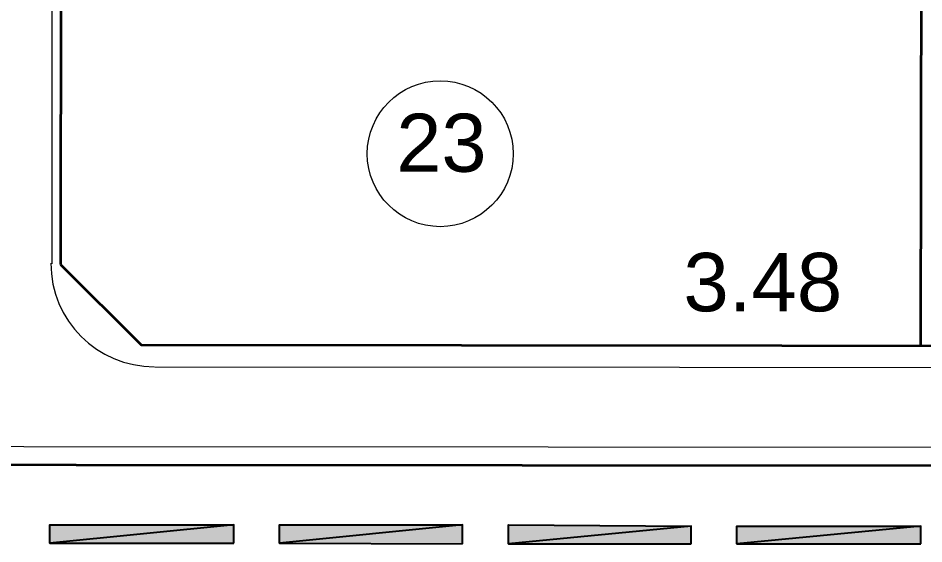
# Model space of a CAD drawing. Header units: millimetres. Extents: x -1787 to 4633, y 81 to 2259.
# Drawn here: x 1536.3 to 1832.2, y 753.6 to 925.4 of the extents above; entities that cross this region are included whole.
import ezdxf

# ---------------------------------------------------------------- set-up
doc = ezdxf.new("R2010")
doc.units = ezdxf.units.MM
doc.header["$MEASUREMENT"] = 0
doc.layers.get('0').update_dxf_attribs({"linetype": 'CONTINUOUS'})
doc.styles.add('Arial$001', font='arial.ttf', dxfattribs={"height": 2.232})

msp = doc.modelspace()

# ---------------------------------------------------------------- hatches: boundary and pattern name
at = {"true_color": 0x000007}
h = msp.add_hatch(color=7, dxfattribs=at)
h.paths.add_polyline_path([(1606.81091, 753.84748), (1606.81091, 759.80665), (1546.61116, 753.84748)])
h.paths.add_polyline_path([(1606.81091, 759.80665), (1546.61116, 753.84748), (1546.61116, 759.80665)])
h = msp.add_hatch(color=7, dxfattribs=at)
h.paths.add_polyline_path([(1681.48291, 753.60425), (1681.48291, 759.80665), (1621.64801, 753.84748)])
h.paths.add_polyline_path([(1681.48291, 759.80665), (1621.64801, 753.84748), (1621.64801, 759.80665)])
h = msp.add_hatch(color=7, dxfattribs=at)
h.paths.add_polyline_path([(1756.15491, 753.60425), (1756.15491, 759.4418), (1696.44163, 753.60425)])
h.paths.add_polyline_path([(1756.15491, 759.4418), (1696.44163, 753.60425), (1696.44163, 759.80665)])
h = msp.add_hatch(color=7, dxfattribs=at)
h.paths.add_polyline_path([(1831.19177, 753.60425), (1831.19177, 759.4418), (1771.11364, 753.60425)])
h.paths.add_polyline_path([(1831.19177, 759.4418), (1771.11364, 753.60425), (1771.11364, 759.4418)])

# ---------------------------------------------------------------- linework, layer by layer
at = {"color": 1, "linetype": 'Continuous', "lineweight": 35, "true_color": 0x000001}
for points in [[(3594.01049, 777.80576), (681.43749, 779.99484), (681.43749, 825.84394), (689.22089, 825.84394), (711.35494, 856.00462), (649.08773, 1050.95449), (629.50761, 1065.54837), (589.61768, 1065.54837), (589.61768, 1113.2217), (601.4144, 1113.2217), (620.75128, 1139.61229), (457.29986, 1651.49253), (497.18979, 1664.26217), (512.75659, 1615.61592), (522.97231, 1611.35937)], [(1831.19177, 818.30377), (1831.55661, 1071.50753), (1831.55661, 1071.50753)]]:
    msp.add_lwpolyline(points, dxfattribs=at)
msp.add_lwpolyline([(1550.13802, 844.81598), (1576.52861, 818.66862), (2099.59749, 818.06054), (2119.54245, 836.4245), (2137.90641, 1046.57633), (2113.34005, 1071.14269), (1580.54193, 1071.50753), (1550.38125, 1041.22524)], close=True, dxfattribs=at)
at = {"color": 5, "linetype": 'Continuous', "lineweight": 20, "true_color": 0x000005}
for points in [[(1547.34086, 1040.98201), (1547.34086, 845.05921), (1547.34086, 845.05921)], [(1580.90677, 811.49329), (2094.97609, 811.12845), (2094.97609, 811.12845)], [(681.43749, 785.95401), (3594.01049, 784.12977), (3594.01049, 784.12977)]]:
    msp.add_lwpolyline(points, dxfattribs=at)
at = {"color": 7, "linetype": 'Continuous', "lineweight": -2, "true_color": 0x000007}
for points in [[(1606.81091, 753.84748), (1606.81091, 759.80665), (1546.61116, 753.84748)], [(1606.81091, 759.80665), (1546.61116, 753.84748), (1546.61116, 759.80665)], [(1681.48291, 753.60425), (1681.48291, 759.80665), (1621.64801, 753.84748)], [(1681.48291, 759.80665), (1621.64801, 753.84748), (1621.64801, 759.80665)], [(1756.15491, 759.4418), (1696.44163, 753.60425), (1696.44163, 759.80665)], [(1756.15491, 753.60425), (1756.15491, 759.4418), (1696.44163, 753.60425)], [(1831.19177, 753.60425), (1831.19177, 759.4418), (1771.11364, 753.60425)], [(1831.19177, 759.4418), (1771.11364, 753.60425), (1771.11364, 759.4418)]]:
    msp.add_lwpolyline(points, close=True, dxfattribs=at)
at = {"color": 7, "linetype": 'Continuous', "lineweight": 15, "true_color": 0x000007}
msp.add_open_spline([(1674.18597, 904.89411), (1661.05148, 904.89411), (1650.34931, 894.19193), (1650.34931, 881.05744), (1650.34931, 881.05744), (1650.34931, 867.92295), (1661.05148, 857.22077), (1674.18597, 857.22077), (1674.18597, 857.22077), (1687.32046, 857.22077), (1698.02264, 867.92295), (1698.02264, 881.05744), (1698.02264, 881.05744), (1698.02264, 894.19193), (1687.32046, 904.89411), (1674.18597, 904.89411)], degree=3, knots=[0, 0, 0, 0, 0.0625, 0.0625, 0.0625, 0.062501, 0.125, 0.125, 0.125, 0.125001, 0.1875, 0.1875, 0.1875, 0.187501, 1, 1, 1, 1], dxfattribs=at)
at = {"color": 5, "linetype": 'Continuous', "lineweight": 20, "true_color": 0x000005}
msp.add_open_spline([(1546.97601, 845.30244), (1546.97601, 826.57363), (1562.05635, 811.49329), (1580.78516, 811.49329)], degree=3, dxfattribs=at)

# ---------------------------------------------------------------- texts
at = {"color": 7, "true_color": 0x000007, "style": 'Arial$001'}
for s, height, p in [('23', 18.97086, (1659.83533, 875.15526)), ('3.48', 19.08895, (1753.60099, 829.56917))]:
    msp.add_text(s, height=height, dxfattribs=at).set_placement(p)

doc.saveas('drawing.dxf')
